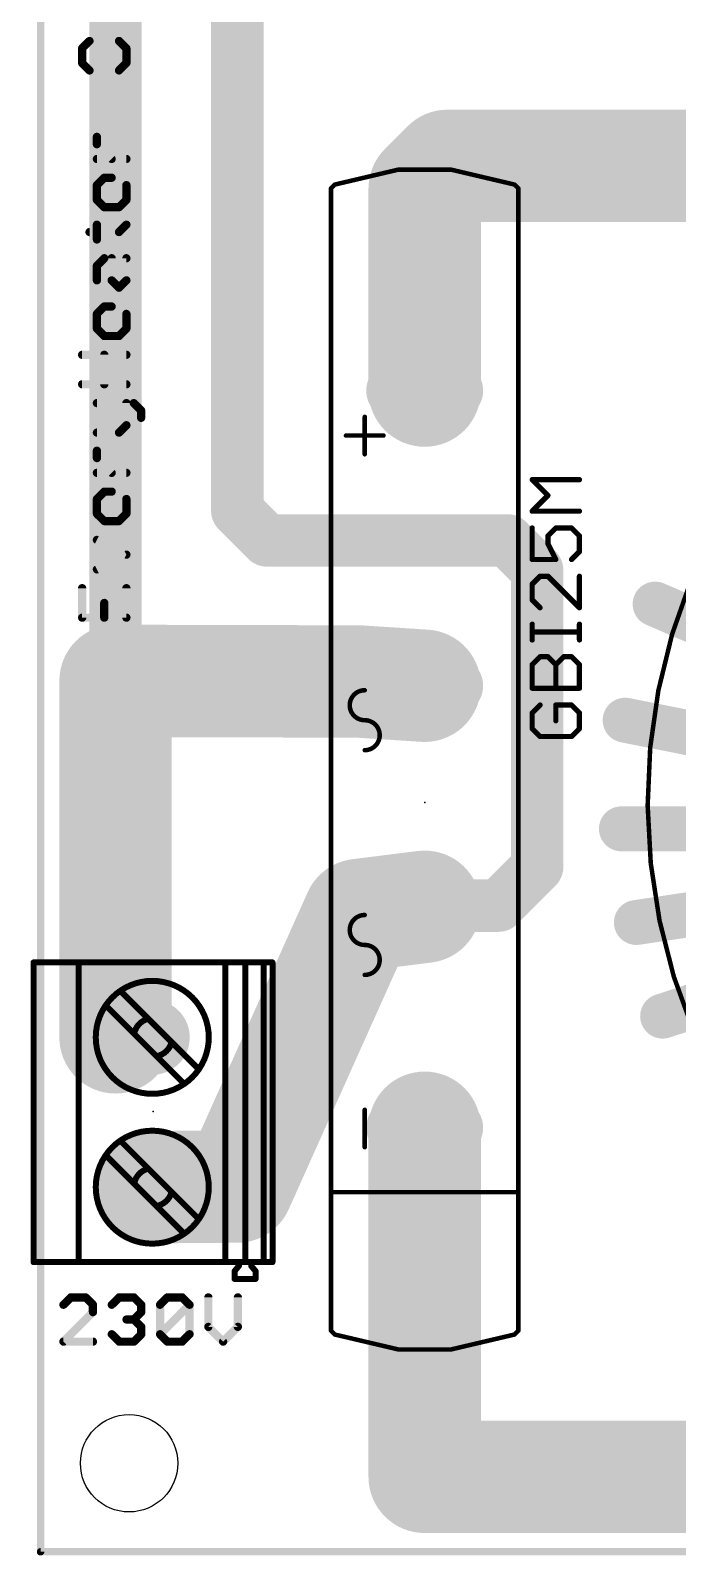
# Model space of a CAD drawing. Extents: x 0 to 165, y -10 to 137.
# Drawn here: x -0.3 to 21.6, y -0.1 to 51.6 of the extents above; entities that cross this region are included whole.
import ezdxf

# ---------------------------------------------------------------- set-up
doc = ezdxf.new("R2010")
doc.units = 0
for name, color, linetype in [('1', 14, 'CONTINUOUS'), ('16', 174, 'CONTINUOUS'), ('17', 94, 'CONTINUOUS'), ('20', 178, 'CONTINUOUS'), ('21', 251, 'CONTINUOUS'), ('23', 178, 'CONTINUOUS'), ('27', 251, 'CONTINUOUS'), ('51', 251, 'CONTINUOUS')]:
    doc.layers.add(name, color=color, linetype=linetype)

# ---------------------------------------------------------------- blocks, each defined once
blk = doc.blocks.new('LONGP100')
at = {"const_width": 1}
blk.add_lwpolyline([(-0.5, 0), (0.5, 0)], dxfattribs=at)
at = {"const_width": 0.5}
for points in [[(-0.5, 0.25, 1), (-0.5, -0.25)], [(0.5, -0.25, 1), (0.5, 0.25)]]:
    blk.add_lwpolyline(points, format="xyb", dxfattribs=at)
blk = doc.blocks.new('ROUNDP')
at = {"const_width": 0.5}
blk.add_lwpolyline([(0, -0.25, 1), (0, 0.25, 1), (0, -0.25)], format="xyb", dxfattribs=at)

msp = doc.modelspace()

# ---------------------------------------------------------------- linework, layer by layer
at = {"layer": '1'}
for points, const_width in [([(1.6584, 51.2248), (1.4084, 50.9748)], 0.2794), ([(2.9083, 50.9748), (2.6583, 51.2248)], 0.2794), ([(1.4084, 50.9748), (1.4084, 50.4749)], 0.2794), ([(2.9083, 50.4749), (2.9083, 50.9748)], 0.2794), ([(1.4084, 50.4749), (1.6584, 50.2249)], 0.2794), ([(1.6584, 50.2249), (2.6583, 50.2249)], 0.2794), ([(2.6583, 50.2249), (2.9083, 50.4749)], 0.2794), ([(1.9084, 47.7234), (1.9084, 47.9734)], 0.2794), ([(2.4083, 47.2234), (1.9084, 47.7234)], 0.2794), ([(2.9083, 47.2234), (1.9084, 47.2234)], 0.2794), ([(1.9084, 46.3362), (2.1584, 46.5862)], 0.2794), ([(2.1584, 46.5862), (2.4083, 46.5862)], 0.2794), ([(2.4083, 46.5862), (2.4083, 45.5863)], 0.2794), ([(1.9084, 45.8363), (1.9084, 46.3362)], 0.2794), ([(2.9083, 46.3362), (2.9083, 45.8363)], 0.2794), ([(2.1584, 45.5863), (1.9084, 45.8363)], 0.2794), ([(2.6583, 45.5863), (2.1584, 45.5863)], 0.2794), ([(2.9083, 45.8363), (2.6583, 45.5863)], 0.2794), ([(1.9084, 44.4948), (1.9084, 44.9948)], 0.2794), ([(2.6583, 44.7448), (2.9083, 44.9948)], 0.2794), ([(1.6584, 44.7448), (2.6583, 44.7448)], 0.2794), ([(1.9084, 43.6076), (2.1584, 43.8576)], 0.2794), ([(2.1584, 43.8576), (2.9083, 43.8576)], 0.2794), ([(2.4083, 43.1077), (2.4083, 43.8576)], 0.2794), ([(2.9083, 43.8576), (2.9083, 43.1077)], 0.2794), ([(1.9084, 43.1077), (1.9084, 43.6076)], 0.2794), ([(2.6583, 42.8577), (2.4083, 43.1077)], 0.2794), ([(2.9083, 43.1077), (2.6583, 42.8577)], 0.2794), ([(1.9084, 41.9705), (2.1584, 42.2205)], 0.2794), ([(1.9084, 41.4705), (1.9084, 41.9705)], 0.2794), ([(2.1584, 42.2205), (2.4083, 42.2205)], 0.2794), ([(2.4083, 42.2205), (2.4083, 41.2205)], 0.2794), ([(2.9083, 41.9705), (2.9083, 41.4705)], 0.2794), ([(2.1584, 41.2205), (1.9084, 41.4705)], 0.2794), ([(2.9083, 41.4705), (2.6583, 41.2205)], 0.2794), ([(2.6583, 41.2205), (2.1584, 41.2205)], 0.2794), ([(1.4084, 40.5833), (2.9083, 40.5833)], 0.2794), ([(2.1584, 39.5834), (2.1584, 40.5833)], 0.2794), ([(2.9083, 39.5834), (1.4084, 39.5834)], 0.2794), ([(1.9084, 38.9461), (3.1583, 38.9461)], 0.2794), ([(2.9083, 38.1962), (2.9083, 38.9461)], 0.2794), ([(3.1583, 38.9461), (3.4083, 38.6962)], 0.2794), ([(3.4083, 38.6962), (3.4083, 38.4462)], 0.2794), ([(2.6583, 37.9462), (2.9083, 38.1962)], 0.2794), ([(1.9084, 37.9462), (2.6583, 37.9462)], 0.2794), ([(1.9084, 37.0819), (1.9084, 37.3319)], 0.2794), ([(2.4083, 36.5819), (1.9084, 37.0819)], 0.2794), ([(2.9083, 36.5819), (1.9084, 36.5819)], 0.2794), ([(1.9084, 35.6947), (2.1584, 35.9447)], 0.2794), ([(1.9084, 35.1947), (1.9084, 35.6947)], 0.2794), ([(2.1584, 35.9447), (2.4083, 35.9447)], 0.2794), ([(2.4083, 35.9447), (2.4083, 34.9448)], 0.2794), ([(2.9083, 35.6947), (2.9083, 35.1947)], 0.2794), ([(2.1584, 34.9448), (1.9084, 35.1947)], 0.2794), ([(2.9083, 35.1947), (2.6583, 34.9448)], 0.2794), ([(2.6583, 34.9448), (2.1584, 34.9448)], 0.2794), ([(2.9083, 33.8076), (1.9084, 34.3075)], 0.2794), ([(1.9084, 33.3076), (2.9083, 33.8076)], 0.2794), ([(1.4084, 32.6704), (1.4084, 31.6705)], 0.2794), ([(2.9083, 31.6705), (2.9083, 32.6704)], 0.2794), ([(2.1584, 31.6705), (2.1584, 32.1704)], 0.2794), ([(1.4084, 31.6705), (2.9083, 31.6705)], 0.2794), ([(13.0175, 2.54), (13.0175, 14.3764)], 1.27), ([(1.0247, 8.6246), (0.7747, 8.3746)], 0.2794), ([(1.5246, 8.6246), (1.0247, 8.6246)], 0.2794), ([(1.7746, 8.3746), (1.5246, 8.6246)], 0.2794), ([(1.7746, 8.1246), (1.7746, 8.3746)], 0.2794), ([(2.4119, 8.3746), (2.6618, 8.6246)], 0.2794), ([(2.6618, 8.6246), (3.1618, 8.6246)], 0.2794), ([(3.1618, 8.6246), (3.4118, 8.3746)], 0.2794), ([(3.4118, 8.3746), (3.4118, 8.1246)], 0.2794), ([(4.049, 8.3746), (4.299, 8.6246)], 0.2794), ([(4.049, 7.3747), (4.049, 8.3746)], 0.2794), ([(4.049, 7.3747), (5.0489, 8.3746)], 0.2794), ([(4.299, 8.6246), (4.799, 8.6246)], 0.2794), ([(4.799, 8.6246), (5.0489, 8.3746)], 0.2794), ([(5.0489, 8.3746), (5.0489, 7.3747)], 0.2794), ([(5.6862, 8.6246), (5.6862, 7.6247)], 0.2794), ([(6.6861, 7.6247), (6.6861, 8.6246)], 0.2794), ([(0.7747, 7.1247), (1.7746, 8.1246)], 0.2794), ([(3.1618, 7.8746), (2.9118, 7.8746)], 0.2794), ([(3.4118, 8.1246), (3.1618, 7.8746)], 0.2794), ([(3.1618, 7.8746), (3.4118, 7.6247)], 0.2794), ([(3.4118, 7.6247), (3.4118, 7.3747)], 0.2794), ([(5.6862, 7.6247), (6.1861, 7.1247)], 0.2794), ([(6.1861, 7.1247), (6.6861, 7.6247)], 0.2794), ([(1.7746, 7.1247), (0.7747, 7.1247)], 0.2794), ([(2.6618, 7.1247), (2.4119, 7.3747)], 0.2794), ([(3.1618, 7.1247), (2.6618, 7.1247)], 0.2794), ([(3.4118, 7.3747), (3.1618, 7.1247)], 0.2794), ([(4.299, 7.1247), (4.049, 7.3747)], 0.2794), ([(4.799, 7.1247), (4.299, 7.1247)], 0.2794), ([(5.0489, 7.3747), (4.799, 7.1247)], 0.2794), ([(13.0175, 2.54), (29.845, 2.54)], 1.27)]:
    msp.add_lwpolyline(points, dxfattribs=dict(at, const_width=const_width))
for points, const_width in [([(1.7078, 51.1754, 1), (1.609, 51.2742)], 0.1397), ([(2.7077, 51.2742, 1), (2.6089, 51.1754)], 0.1397), ([(1.359, 51.0242, 1), (1.4578, 50.9254)], 0.1397), ([(1.4783, 50.9748, 1), (1.3386, 50.9748)], 0.1397), ([(2.9782, 50.9748, 1), (2.8384, 50.9748)], 0.1397), ([(2.8589, 50.9254, 1), (2.9577, 51.0242)], 0.1397), ([(1.4578, 50.5243, 1), (1.359, 50.4255)], 0.1397), ([(1.3386, 50.4749, 1), (1.4783, 50.4749)], 0.1397), ([(1.6584, 50.2947, 1), (1.6584, 50.155)], 0.1397), ([(1.609, 50.1755, 1), (1.7078, 50.2743)], 0.1397), ([(2.6089, 50.2743, 1), (2.7077, 50.1755)], 0.1397), ([(2.6583, 50.155, 1), (2.6583, 50.2947)], 0.1397), ([(2.8384, 50.4749, 1), (2.9782, 50.4749)], 0.1397), ([(2.9577, 50.4255, 1), (2.8589, 50.5243)], 0.1397), ([(1.9782, 47.9734, 1), (1.8385, 47.9734)], 0.1397), ([(1.9578, 47.7728, 1), (1.859, 47.674)], 0.1397), ([(1.8385, 47.7234, 1), (1.9782, 47.7234)], 0.1397), ([(1.9084, 47.2933, 1), (1.9084, 47.1536)], 0.1397), ([(2.3589, 47.174, 1), (2.4577, 47.2728)], 0.1397), ([(2.9083, 47.1536, 1), (2.9083, 47.2933)], 0.1397), ([(2.1584, 46.6561, 1), (2.1584, 46.5164)], 0.1397), ([(2.2078, 46.5368, 1), (2.109, 46.6356)], 0.1397), ([(2.4782, 46.5862, 1), (2.3385, 46.5862)], 0.1397), ([(2.4083, 46.5164, 1), (2.4083, 46.6561)], 0.1397), ([(1.9782, 46.3362, 1), (1.8385, 46.3362)], 0.1397), ([(1.859, 46.3856, 1), (1.9578, 46.2868)], 0.1397), ([(2.9782, 46.3362, 1), (2.8384, 46.3362)], 0.1397), ([(1.9578, 45.8857, 1), (1.859, 45.7869)], 0.1397), ([(1.8385, 45.8363, 1), (1.9782, 45.8363)], 0.1397), ([(2.1584, 45.6561, 1), (2.1584, 45.5164)], 0.1397), ([(2.109, 45.5369, 1), (2.2078, 45.6357)], 0.1397), ([(2.3385, 45.5863, 1), (2.4782, 45.5863)], 0.1397), ([(2.6089, 45.6357, 1), (2.7077, 45.5369)], 0.1397), ([(2.6583, 45.5164, 1), (2.6583, 45.6561)], 0.1397), ([(2.8384, 45.8363, 1), (2.9782, 45.8363)], 0.1397), ([(2.9577, 45.7869, 1), (2.8589, 45.8857)], 0.1397), ([(1.9782, 44.9948, 1), (1.8385, 44.9948)], 0.1397), ([(2.9577, 44.9454, 1), (2.8589, 45.0442)], 0.1397), ([(1.6584, 44.8147, 1), (1.6584, 44.675)], 0.1397), ([(1.8385, 44.4948, 1), (1.9782, 44.4948)], 0.1397), ([(2.6089, 44.7942, 1), (2.7077, 44.6954)], 0.1397), ([(2.6583, 44.675, 1), (2.6583, 44.8147)], 0.1397), ([(2.1584, 43.9275, 1), (2.1584, 43.7878)], 0.1397), ([(2.2078, 43.8082, 1), (2.109, 43.907)], 0.1397), ([(2.4782, 43.8576, 1), (2.3385, 43.8576)], 0.1397), ([(2.9782, 43.8576, 1), (2.8384, 43.8576)], 0.1397), ([(2.9083, 43.7878, 1), (2.9083, 43.9275)], 0.1397), ([(1.9782, 43.6076, 1), (1.8385, 43.6076)], 0.1397), ([(1.859, 43.657, 1), (1.9578, 43.5582)], 0.1397), ([(1.8385, 43.1077, 1), (1.9782, 43.1077)], 0.1397), ([(2.4577, 43.1571, 1), (2.3589, 43.0583)], 0.1397), ([(2.3385, 43.1077, 1), (2.4782, 43.1077)], 0.1397), ([(2.6089, 42.9071, 1), (2.7077, 42.8083)], 0.1397), ([(2.6089, 42.8083, 1), (2.7077, 42.9071)], 0.1397), ([(2.8384, 43.1077, 1), (2.9782, 43.1077)], 0.1397), ([(2.9577, 43.0583, 1), (2.8589, 43.1571)], 0.1397), ([(1.9782, 41.9705, 1), (1.8385, 41.9705)], 0.1397), ([(1.859, 42.0199, 1), (1.9578, 41.9211)], 0.1397), ([(2.1584, 42.2903, 1), (2.1584, 42.1506)], 0.1397), ([(2.2078, 42.1711, 1), (2.109, 42.2698)], 0.1397), ([(2.4782, 42.2205, 1), (2.3385, 42.2205)], 0.1397), ([(2.4083, 42.1506, 1), (2.4083, 42.2903)], 0.1397), ([(2.9782, 41.9705, 1), (2.8384, 41.9705)], 0.1397), ([(1.9578, 41.5199, 1), (1.859, 41.4211)], 0.1397), ([(1.8385, 41.4705, 1), (1.9782, 41.4705)], 0.1397), ([(2.8384, 41.4705, 1), (2.9782, 41.4705)], 0.1397), ([(2.9577, 41.4211, 1), (2.8589, 41.5199)], 0.1397), ([(2.1584, 41.2904, 1), (2.1584, 41.1507)], 0.1397), ([(2.109, 41.1711, 1), (2.2078, 41.2699)], 0.1397), ([(2.3385, 41.2205, 1), (2.4782, 41.2205)], 0.1397), ([(2.6089, 41.2699, 1), (2.7077, 41.1711)], 0.1397), ([(2.6583, 41.1507, 1), (2.6583, 41.2904)], 0.1397), ([(1.4084, 40.6531, 1), (1.4084, 40.5134)], 0.1397), ([(2.2282, 40.5833, 1), (2.0885, 40.5833)], 0.1397), ([(2.9083, 40.5134, 1), (2.9083, 40.6531)], 0.1397), ([(1.4084, 39.6532, 1), (1.4084, 39.5135)], 0.1397), ([(2.0885, 39.5834, 1), (2.2282, 39.5834)], 0.1397), ([(2.9083, 39.5135, 1), (2.9083, 39.6532)], 0.1397), ([(1.9084, 39.016, 1), (1.9084, 38.8763)], 0.1397), ([(2.9782, 38.9461, 1), (2.8384, 38.9461)], 0.1397), ([(3.2077, 38.9955, 1), (3.1089, 38.8967)], 0.1397), ([(3.1583, 38.8763, 1), (3.1583, 39.016)], 0.1397), ([(3.4781, 38.6962, 1), (3.3384, 38.6962)], 0.1397), ([(3.3589, 38.6468, 1), (3.4577, 38.7456)], 0.1397), ([(2.8384, 38.1962, 1), (2.9782, 38.1962)], 0.1397), ([(2.9577, 38.1468, 1), (2.8589, 38.2456)], 0.1397), ([(3.3384, 38.4462, 1), (3.4781, 38.4462)], 0.1397), ([(1.9084, 38.0161, 1), (1.9084, 37.8764)], 0.1397), ([(2.6089, 37.9956, 1), (2.7077, 37.8968)], 0.1397), ([(2.6583, 37.8764, 1), (2.6583, 38.0161)], 0.1397), ([(1.9782, 37.3319, 1), (1.8385, 37.3319)], 0.1397), ([(1.9578, 37.1313, 1), (1.859, 37.0325)], 0.1397), ([(1.8385, 37.0819, 1), (1.9782, 37.0819)], 0.1397), ([(1.9084, 36.6518, 1), (1.9084, 36.5121)], 0.1397), ([(2.9083, 36.5121, 1), (2.9083, 36.6518)], 0.1397), ([(2.3589, 36.5325, 1), (2.4577, 36.6313)], 0.1397), ([(1.9782, 35.6947, 1), (1.8385, 35.6947)], 0.1397), ([(1.859, 35.7441, 1), (1.9578, 35.6453)], 0.1397), ([(2.1584, 36.0145, 1), (2.1584, 35.8748)], 0.1397), ([(2.2078, 35.8953, 1), (2.109, 35.9941)], 0.1397), ([(2.4782, 35.9447, 1), (2.3385, 35.9447)], 0.1397), ([(2.4083, 35.8748, 1), (2.4083, 36.0145)], 0.1397), ([(2.9782, 35.6947, 1), (2.8384, 35.6947)], 0.1397), ([(1.9578, 35.2441, 1), (1.859, 35.1454)], 0.1397), ([(1.8385, 35.1947, 1), (1.9782, 35.1947)], 0.1397), ([(2.8384, 35.1947, 1), (2.9782, 35.1947)], 0.1397), ([(2.9577, 35.1454, 1), (2.8589, 35.2441)], 0.1397), ([(2.1584, 35.0146, 1), (2.1584, 34.8749)], 0.1397), ([(2.109, 34.8954, 1), (2.2078, 34.9942)], 0.1397), ([(2.3385, 34.9448, 1), (2.4782, 34.9448)], 0.1397), ([(2.6089, 34.9942, 1), (2.7077, 34.8954)], 0.1397), ([(2.6583, 34.8749, 1), (2.6583, 35.0146)], 0.1397), ([(1.9396, 34.37, 1), (1.8771, 34.2451)], 0.1397), ([(2.9395, 33.7451, 1), (2.8771, 33.87)], 0.1397), ([(2.8771, 33.7451, 1), (2.9395, 33.87)], 0.1397), ([(1.8771, 33.3701, 1), (1.9396, 33.2451)], 0.1397), ([(1.4783, 32.6704, 1), (1.3386, 32.6704)], 0.1397), ([(2.9782, 32.6704, 1), (2.8384, 32.6704)], 0.1397), ([(2.2282, 32.1704, 1), (2.0885, 32.1704)], 0.1397), ([(1.4084, 31.7403, 1), (1.4084, 31.6006)], 0.1397), ([(1.3386, 31.6705, 1), (1.4783, 31.6705)], 0.1397), ([(2.0885, 31.6705, 1), (2.2282, 31.6705)], 0.1397), ([(2.8384, 31.6705, 1), (2.9782, 31.6705)], 0.1397), ([(2.9083, 31.6006, 1), (2.9083, 31.7403)], 0.1397), ([(13.335, 14.3764, 1), (12.7, 14.3764)], 0.635), ([(0.7253, 8.424, 1), (0.8241, 8.3252)], 0.1397), ([(1.0247, 8.6944, 1), (1.0247, 8.5547)], 0.1397), ([(1.0741, 8.5752, 1), (0.9753, 8.674)], 0.1397), ([(1.574, 8.674, 1), (1.4752, 8.5752)], 0.1397), ([(1.5246, 8.5547, 1), (1.5246, 8.6944)], 0.1397), ([(1.8445, 8.3746, 1), (1.7048, 8.3746)], 0.1397), ([(1.7252, 8.3252, 1), (1.824, 8.424)], 0.1397), ([(2.3625, 8.424, 1), (2.4612, 8.3252)], 0.1397), ([(2.6618, 8.6944, 1), (2.6618, 8.5547)], 0.1397), ([(2.7112, 8.5752, 1), (2.6124, 8.674)], 0.1397), ([(3.2112, 8.674, 1), (3.1124, 8.5752)], 0.1397), ([(3.1618, 8.5547, 1), (3.1618, 8.6944)], 0.1397), ([(3.4816, 8.3746, 1), (3.3419, 8.3746)], 0.1397), ([(3.3624, 8.3252, 1), (3.4612, 8.424)], 0.1397), ([(3.9996, 8.424, 1), (4.0984, 8.3252)], 0.1397), ([(4.1189, 8.3746, 1), (3.9792, 8.3746)], 0.1397), ([(4.299, 8.6944, 1), (4.299, 8.5547)], 0.1397), ([(4.3484, 8.5752, 1), (4.2496, 8.674)], 0.1397), ([(4.8483, 8.674, 1), (4.7496, 8.5752)], 0.1397), ([(4.799, 8.5547, 1), (4.799, 8.6944)], 0.1397), ([(5.1188, 8.3746, 1), (4.9791, 8.3746)], 0.1397), ([(5.0983, 8.3252, 1), (4.9995, 8.424)], 0.1397), ([(4.9995, 8.3252, 1), (5.0983, 8.424)], 0.1397), ([(5.756, 8.6246, 1), (5.6163, 8.6246)], 0.1397), ([(6.7559, 8.6246, 1), (6.6162, 8.6246)], 0.1397), ([(1.7048, 8.1246, 1), (1.8445, 8.1246)], 0.1397), ([(1.824, 8.0752, 1), (1.7252, 8.174)], 0.1397), ([(2.9118, 7.9445, 1), (2.9118, 7.8048)], 0.1397), ([(3.2112, 7.924, 1), (3.1124, 7.8252)], 0.1397), ([(3.1124, 7.924, 1), (3.2112, 7.8252)], 0.1397), ([(3.1618, 7.8048, 1), (3.1618, 7.9445)], 0.1397), ([(3.3419, 8.1246, 1), (3.4816, 8.1246)], 0.1397), ([(3.4816, 7.6247, 1), (3.3419, 7.6247)], 0.1397), ([(3.4612, 8.0752, 1), (3.3624, 8.174)], 0.1397), ([(5.7356, 7.6741, 1), (5.6368, 7.5753)], 0.1397), ([(6.7355, 7.5753, 1), (6.6367, 7.6741)], 0.1397), ([(0.7747, 7.1946, 1), (0.7747, 7.0549)], 0.1397), ([(0.7253, 7.1741, 1), (0.8241, 7.0753)], 0.1397), ([(1.7746, 7.0549, 1), (1.7746, 7.1946)], 0.1397), ([(2.4612, 7.4241, 1), (2.3625, 7.3253)], 0.1397), ([(2.6618, 7.1946, 1), (2.6618, 7.0549)], 0.1397), ([(2.6124, 7.0753, 1), (2.7112, 7.1741)], 0.1397), ([(3.1124, 7.1741, 1), (3.2112, 7.0753)], 0.1397), ([(3.1618, 7.0549, 1), (3.1618, 7.1946)], 0.1397), ([(3.3419, 7.3747, 1), (3.4816, 7.3747)], 0.1397), ([(3.3624, 7.5753, 1), (3.4612, 7.6741)], 0.1397), ([(3.4612, 7.3253, 1), (3.3624, 7.4241)], 0.1397), ([(4.0984, 7.4241, 1), (3.9996, 7.3253)], 0.1397), ([(3.9996, 7.4241, 1), (4.0984, 7.3253)], 0.1397), ([(3.9792, 7.3747, 1), (4.1189, 7.3747)], 0.1397), ([(4.299, 7.1946, 1), (4.299, 7.0549)], 0.1397), ([(4.2496, 7.0753, 1), (4.3484, 7.1741)], 0.1397), ([(4.7496, 7.1741, 1), (4.8483, 7.0753)], 0.1397), ([(4.799, 7.0549, 1), (4.799, 7.1946)], 0.1397), ([(4.9791, 7.3747, 1), (5.1188, 7.3747)], 0.1397), ([(5.0983, 7.3253, 1), (4.9995, 7.4241)], 0.1397), ([(5.6163, 7.6247, 1), (5.756, 7.6247)], 0.1397), ([(6.1367, 7.1741, 1), (6.2355, 7.0753)], 0.1397), ([(6.1367, 7.0753, 1), (6.2355, 7.1741)], 0.1397), ([(6.6162, 7.6247, 1), (6.7559, 7.6247)], 0.1397), ([(13.0175, 2.8575, 1), (13.0175, 2.2225)], 0.635), ([(12.7, 2.54, 1), (13.335, 2.54)], 0.635)]:
    msp.add_lwpolyline(points, format="xyb", dxfattribs=dict(at, const_width=const_width))
at = {"layer": '16'}
for points, const_width in [([(2.54, 29.5275), (2.54, 81.1122)], 1.778), ([(6.6675, 35.294), (6.6675, 61.5334)], 1.778), ([(13.0175, 46.2173), (13.7902, 46.99)], 3.81), ([(13.7902, 46.99), (40.64, 46.99)], 3.81), ([(13.0175, 39.37), (13.0175, 46.2173)], 3.81), ([(7.6715, 34.29), (6.6675, 35.294)], 1.778), ([(15.8235, 34.29), (7.6715, 34.29)], 1.778), ([(16.8275, 33.286), (15.8235, 34.29)], 1.778), ([(16.8275, 23.2165), (16.8275, 33.286)], 1.778), ([(2.54, 17.4414), (2.54, 29.5275)], 3.81), ([(2.54, 29.5275), (10.795, 29.5064)], 3.81), ([(10.795, 29.5064), (13.0175, 29.3624)], 3.81), ([(15.5185, 21.9075), (16.8275, 23.2165)], 1.778), ([(6.6675, 12.3825), (10.795, 21.59)], 3.81), ([(10.795, 21.59), (13.0175, 21.8694)], 3.81), ([(15.5185, 21.9075), (13.0175, 21.9075)], 1.778), ([(3.785, 17.4414), (2.54, 17.4414)], 2.54), ([(13.0175, 14.3764), (13.0175, 2.54)], 3.81), ([(3.785, 12.3614), (6.6675, 12.3825)], 3.81), ([(29.845, 2.54), (13.0175, 2.54)], 3.81)]:
    msp.add_lwpolyline(points, dxfattribs=dict(at, const_width=const_width))
for points, const_width in [([(13.7902, 47.9425, 1), (13.7902, 46.0375)], 1.905), ([(14.4637, 46.3165, 1), (13.1167, 47.6635)], 1.905), ([(13.97, 46.2173, 1), (12.065, 46.2173)], 1.905), ([(12.344, 46.8908, 1), (13.691, 45.5438)], 1.905), ([(12.065, 39.37, 1), (13.97, 39.37)], 1.905), ([(6.9818, 35.6083, 1), (6.3532, 34.9797)], 0.889), ([(6.223, 35.294, 1), (7.112, 35.294)], 0.889), ([(7.6715, 34.7345, 1), (7.6715, 33.8455)], 0.889), ([(16.1378, 34.6043, 1), (15.5092, 33.9757)], 0.889), ([(15.8235, 33.8455, 1), (15.8235, 34.7345)], 0.889), ([(7.3572, 33.9757, 1), (7.9858, 34.6043)], 0.889), ([(17.272, 33.286, 1), (16.383, 33.286)], 0.889), ([(16.5132, 32.9717, 1), (17.1418, 33.6003)], 0.889), ([(3.4925, 29.5275, 1), (1.5875, 29.5275)], 1.905), ([(2.5424, 30.48, 1), (2.5376, 28.575)], 1.905), ([(10.8566, 30.4569, 1), (10.7334, 28.5559)], 1.905), ([(10.7926, 28.5539, 1), (10.7974, 30.4589)], 1.905), ([(12.9559, 28.4119, 1), (13.0791, 30.3129)], 1.905), ([(2.0955, 29.5275, 1), (2.9845, 29.5275)], 0.889), ([(17.1418, 22.9022, 1), (16.5132, 23.5308)], 0.889), ([(10.6762, 22.5351, 1), (10.9138, 20.6449)], 1.905), ([(11.6642, 21.2004, 1), (9.9258, 21.9796)], 1.905), ([(13.1363, 20.9243, 1), (12.8987, 22.8145)], 1.905), ([(16.383, 23.2165, 1), (17.272, 23.2165)], 0.889), ([(13.0175, 22.352, 1), (13.0175, 21.463)], 0.889), ([(15.5185, 21.463, 1), (15.5185, 22.352)], 0.889), ([(15.2042, 22.2218, 1), (15.8328, 21.5932)], 0.889), ([(2.54, 18.0764, 1), (2.54, 16.8064)], 1.27), ([(3.785, 16.8064, 1), (3.785, 18.0764)], 1.27), ([(1.5875, 17.4414, 1), (3.4925, 17.4414)], 1.905), ([(13.97, 14.3764, 1), (12.065, 14.3764)], 1.905), ([(3.778, 13.3139, 1), (3.792, 11.4089)], 1.905), ([(6.6745, 11.43, 1), (6.6605, 13.335)], 1.905), ([(5.7983, 12.7721, 1), (7.5367, 11.9929)], 1.905), ([(13.0175, 3.4925, 1), (13.0175, 1.5875)], 1.905), ([(12.065, 2.54, 1), (13.97, 2.54)], 1.905)]:
    msp.add_lwpolyline(points, format="xyb", dxfattribs=dict(at, const_width=const_width))
at = {"layer": '20', "const_width": 0.254}
for points in [[(0, 136.5125), (0, 0)], [(0, 0), (149.205, 0)]]:
    msp.add_lwpolyline(points, dxfattribs=at)
at = {"layer": '20', "const_width": 0.127}
for points in [[(0, 0.0635, 1), (0, -0.0635)], [(-0.0635, 0, 1), (0.0635, 0)]]:
    msp.add_lwpolyline(points, format="xyb", dxfattribs=at)
at = {"layer": '20'}
msp.add_circle((3, 3), 1.65, dxfattribs=at)
at = {"layer": '21'}
for points, const_width in [([(9.9695, 46.355), (12.1285, 46.863)], 0.1524), ([(13.9065, 46.863), (12.1285, 46.863)], 0.1524), ([(16.0655, 46.355), (13.9065, 46.863)], 0.1524), ([(9.8425, 46.228), (9.9695, 46.355)], 0.1524), ([(9.8425, 12.192), (9.8425, 46.228)], 0.1524), ([(16.1925, 46.228), (16.0655, 46.355)], 0.1524), ([(16.1925, 12.192), (16.1925, 46.228)], 0.1524), ([(10.9855, 38.481), (10.9855, 37.211)], 0.1524), ([(10.3505, 37.846), (11.6205, 37.846)], 0.1524), ([(31.115, 27.686), (20.828, 32.131)], 1.524), ([(30.734, 26.035), (19.812, 28.194)], 1.524), ([(30.861, 24.511), (19.685, 24.511)], 1.524), ([(31.242, 22.987), (20.193, 21.336)], 1.524), ([(31.623, 21.59), (21.082, 18.161)], 1.524), ([(1.2857, 19.9814), (-0.24, 19.9814)], 0.2032), ([(-0.24, 9.8214), (-0.24, 19.9814)], 0.2032), ([(1.2857, 9.8214), (1.2857, 19.9814)], 0.2032), ([(1.2857, 19.9814), (1.7687, 19.9814)], 0.2032), ([(5.7655, 19.9814), (1.7687, 19.9814)], 0.2032), ([(5.7655, 19.9814), (6.2579, 19.9814)], 0.2032), ([(6.2579, 19.9814), (6.2579, 9.8214)], 0.2032), ([(6.9379, 19.9814), (6.2579, 19.9814)], 0.2032), ([(6.9379, 9.8214), (6.9379, 19.9814)], 0.2032), ([(7.56, 19.9814), (6.9379, 19.9814)], 0.2032), ([(7.56, 19.9814), (7.56, 9.8214)], 0.2032), ([(7.56, 19.9814), (7.86, 19.9814)], 0.2032), ([(7.86, 9.8214), (7.86, 19.9814)], 0.2032), ([(10.9855, 14.986), (10.9855, 13.716)], 0.1524), ([(9.8425, 12.192), (16.1925, 12.192)], 0.1524), ([(9.8425, 12.192), (9.8425, 7.493)], 0.1524), ([(16.1925, 12.192), (16.1925, 7.493)], 0.1524), ([(1.2857, 9.8214), (-0.24, 9.8214)], 0.2032), ([(1.2857, 9.8214), (1.7687, 9.8214)], 0.2032), ([(5.7655, 9.8214), (1.7687, 9.8214)], 0.2032), ([(5.7655, 9.8214), (6.2579, 9.8214)], 0.2032), ([(6.723, 9.8214), (6.2579, 9.8214)], 0.2032), ([(6.723, 9.6927), (6.723, 9.8214)], 0.2032), ([(6.9379, 9.8214), (6.723, 9.8214)], 0.2032), ([(7.137, 9.8214), (6.9379, 9.8214)], 0.2032), ([(7.137, 9.8214), (7.137, 9.6927)], 0.2032), ([(7.56, 9.8214), (7.137, 9.8214)], 0.2032), ([(7.56, 9.8214), (7.86, 9.8214)], 0.2032), ([(6.573, 9.5144), (6.723, 9.6927)], 0.2032), ([(6.573, 9.2514), (6.573, 9.5144)], 0.2032), ([(6.573, 9.2514), (7.287, 9.2514)], 0.2032), ([(7.137, 9.6927), (7.287, 9.5144)], 0.2032), ([(7.287, 9.2514), (7.287, 9.5144)], 0.2032), ([(9.8425, 7.493), (9.9695, 7.366)], 0.1524), ([(9.9695, 7.366), (12.1285, 6.858)], 0.1524), ([(16.0655, 7.366), (13.9065, 6.858)], 0.1524), ([(16.1925, 7.493), (16.0655, 7.366)], 0.1524), ([(12.1285, 6.858), (13.9065, 6.858)], 0.1524)]:
    msp.add_lwpolyline(points, dxfattribs=dict(at, const_width=const_width))
for points, const_width in [([(12.1285, 46.9011, 1), (12.1285, 46.8249)], 0.0762), ([(12.1372, 46.8259, 1), (12.1198, 46.9001)], 0.0762), ([(13.9152, 46.9001, 1), (13.8978, 46.8259)], 0.0762), ([(13.9065, 46.8249, 1), (13.9065, 46.9011)], 0.0762), ([(9.8806, 46.228, 1), (9.8044, 46.228)], 0.0762), ([(9.8156, 46.2549, 1), (9.8694, 46.2011)], 0.0762), ([(9.9608, 46.3921, 1), (9.9782, 46.3179)], 0.0762), ([(9.9964, 46.3281, 1), (9.9426, 46.3819)], 0.0762), ([(16.0924, 46.3819, 1), (16.0386, 46.3281)], 0.0762), ([(16.0568, 46.3179, 1), (16.0742, 46.3921)], 0.0762), ([(16.2306, 46.228, 1), (16.1544, 46.228)], 0.0762), ([(16.1656, 46.2011, 1), (16.2194, 46.2549)], 0.0762), ([(38.4841, 45.3499, 18.5611), (42.7959, 45.3499)], 0.1524), ([(11.0236, 38.481, 1), (10.9474, 38.481)], 0.0762), ([(10.3505, 37.8841, 1), (10.3505, 37.8079)], 0.0762), ([(11.6205, 37.8079, 1), (11.6205, 37.8841)], 0.0762), ([(10.9474, 37.211, 1), (11.0236, 37.211)], 0.0762), ([(20.9791, 32.4807, 1), (20.6769, 31.7813)], 0.762), ([(10.9855, 29.21, 1), (10.9855, 28.194)], 0.1524), ([(10.9855, 29.1719, 1), (10.9855, 29.2481)], 0.0762), ([(19.8859, 28.5678, 1), (19.7381, 27.8202)], 0.762), ([(10.9855, 27.178, 1), (10.9855, 28.194)], 0.1524), ([(10.9855, 28.2321, 1), (10.9855, 28.1559)], 0.0762), ([(10.9855, 28.1559, 1), (10.9855, 28.2321)], 0.0762), ([(10.9855, 27.2161, 1), (10.9855, 27.1399)], 0.0762), ([(19.685, 24.892, 1), (19.685, 24.13)], 0.762), ([(20.1367, 21.7128, 1), (20.2493, 20.9592)], 0.762), ([(10.9855, 21.59, 1), (10.9855, 20.574)], 0.1524), ([(10.9855, 21.5519, 1), (10.9855, 21.6281)], 0.0762), ([(10.9855, 19.558, 1), (10.9855, 20.574)], 0.1524), ([(10.9855, 20.6121, 1), (10.9855, 20.5359)], 0.0762), ([(10.9855, 20.5359, 1), (10.9855, 20.6121)], 0.0762), ([(-0.24, 20.0322, 1), (-0.24, 19.9306)], 0.1016), ([(-0.1892, 19.9814, 1), (-0.2908, 19.9814)], 0.1016), ([(1.3365, 19.9814, 1), (1.2349, 19.9814)], 0.1016), ([(1.2857, 20.0322, 1), (1.2857, 19.9306)], 0.1016), ([(1.2857, 19.9306, 1), (1.2857, 20.0322)], 0.1016), ([(1.7687, 20.0322, 1), (1.7687, 19.9306)], 0.1016), ([(1.7687, 19.9306, 1), (1.7687, 20.0322)], 0.1016), ([(5.7655, 20.0322, 1), (5.7655, 19.9306)], 0.1016), ([(5.7655, 19.9306, 1), (5.7655, 20.0322)], 0.1016), ([(6.3087, 19.9814, 1), (6.2071, 19.9814)], 0.1016), ([(6.2579, 20.0322, 1), (6.2579, 19.9306)], 0.1016), ([(6.2579, 19.9306, 1), (6.2579, 20.0322)], 0.1016), ([(6.9887, 19.9814, 1), (6.8871, 19.9814)], 0.1016), ([(6.9379, 20.0322, 1), (6.9379, 19.9306)], 0.1016), ([(6.9379, 19.9306, 1), (6.9379, 20.0322)], 0.1016), ([(7.6108, 19.9814, 1), (7.5092, 19.9814)], 0.1016), ([(7.56, 20.0322, 1), (7.56, 19.9306)], 0.1016), ([(7.56, 19.9306, 1), (7.56, 20.0322)], 0.1016), ([(7.9108, 19.9814, 1), (7.8092, 19.9814)], 0.1016), ([(7.86, 19.9306, 1), (7.86, 20.0322)], 0.1016), ([(3.785, 15.5264, 1), (3.785, 19.3564, 1), (3.785, 15.5264)], 0.2032), ([(10.9855, 19.5961, 1), (10.9855, 19.5199)], 0.0762), ([(20.9641, 18.5233, 1), (21.1999, 17.7987)], 0.762), ([(11.0236, 14.986, 1), (10.9474, 14.986)], 0.0762), ([(3.785, 10.4464, 1), (3.785, 14.2764, 1), (3.785, 10.4464)], 0.2032), ([(10.9474, 13.716, 1), (11.0236, 13.716)], 0.0762), ([(9.8425, 12.2301, 1), (9.8425, 12.1539)], 0.0762), ([(9.8806, 12.192, 1), (9.8044, 12.192)], 0.0762), ([(9.8044, 12.192, 1), (9.8806, 12.192)], 0.0762), ([(16.2306, 12.192, 1), (16.1544, 12.192)], 0.0762), ([(16.1544, 12.192, 1), (16.2306, 12.192)], 0.0762), ([(16.1925, 12.1539, 1), (16.1925, 12.2301)], 0.0762), ([(-0.24, 9.8722, 1), (-0.24, 9.7706)], 0.1016), ([(-0.2908, 9.8214, 1), (-0.1892, 9.8214)], 0.1016), ([(1.2857, 9.8722, 1), (1.2857, 9.7706)], 0.1016), ([(1.2349, 9.8214, 1), (1.3365, 9.8214)], 0.1016), ([(1.2857, 9.7706, 1), (1.2857, 9.8722)], 0.1016), ([(1.7687, 9.8722, 1), (1.7687, 9.7706)], 0.1016), ([(1.7687, 9.7706, 1), (1.7687, 9.8722)], 0.1016), ([(5.7655, 9.8722, 1), (5.7655, 9.7706)], 0.1016), ([(5.7655, 9.7706, 1), (5.7655, 9.8722)], 0.1016), ([(6.2579, 9.8722, 1), (6.2579, 9.7706)], 0.1016), ([(6.2071, 9.8214, 1), (6.3087, 9.8214)], 0.1016), ([(6.2579, 9.7706, 1), (6.2579, 9.8722)], 0.1016), ([(6.7738, 9.8214, 1), (6.6722, 9.8214)], 0.1016), ([(6.723, 9.8722, 1), (6.723, 9.7706)], 0.1016), ([(6.723, 9.7706, 1), (6.723, 9.8722)], 0.1016), ([(6.9379, 9.8722, 1), (6.9379, 9.7706)], 0.1016), ([(6.8871, 9.8214, 1), (6.9887, 9.8214)], 0.1016), ([(6.9379, 9.7706, 1), (6.9379, 9.8722)], 0.1016), ([(7.1878, 9.8214, 1), (7.0862, 9.8214)], 0.1016), ([(7.137, 9.8722, 1), (7.137, 9.7706)], 0.1016), ([(7.137, 9.7706, 1), (7.137, 9.8722)], 0.1016), ([(7.56, 9.8722, 1), (7.56, 9.7706)], 0.1016), ([(7.5092, 9.8214, 1), (7.6108, 9.8214)], 0.1016), ([(7.56, 9.7706, 1), (7.56, 9.8722)], 0.1016), ([(7.8092, 9.8214, 1), (7.9108, 9.8214)], 0.1016), ([(7.86, 9.7706, 1), (7.86, 9.8722)], 0.1016), ([(6.6238, 9.5144, 1), (6.5222, 9.5144)], 0.1016), ([(6.5341, 9.5471, 1), (6.6119, 9.4817)], 0.1016), ([(6.573, 9.3022, 1), (6.573, 9.2006)], 0.1016), ([(6.6722, 9.6927, 1), (6.7738, 9.6927)], 0.1016), ([(6.7619, 9.66, 1), (6.6841, 9.7254)], 0.1016), ([(7.1759, 9.7254, 1), (7.0981, 9.66)], 0.1016), ([(7.0862, 9.6927, 1), (7.1878, 9.6927)], 0.1016), ([(7.3378, 9.5144, 1), (7.2362, 9.5144)], 0.1016), ([(7.2481, 9.4817, 1), (7.3259, 9.5471)], 0.1016), ([(7.287, 9.2006, 1), (7.287, 9.3022)], 0.1016), ([(6.5222, 9.2514, 1), (6.6238, 9.2514)], 0.1016), ([(7.2362, 9.2514, 1), (7.3378, 9.2514)], 0.1016), ([(9.8044, 7.493, 1), (9.8806, 7.493)], 0.0762), ([(9.8694, 7.5199, 1), (9.8156, 7.4661)], 0.0762), ([(9.9782, 7.4031, 1), (9.9608, 7.3289)], 0.0762), ([(9.9426, 7.3391, 1), (9.9964, 7.3929)], 0.0762), ([(16.0386, 7.3929, 1), (16.0924, 7.3391)], 0.0762), ([(16.0742, 7.3289, 1), (16.0568, 7.4031)], 0.0762), ([(16.1544, 7.493, 1), (16.2306, 7.493)], 0.0762), ([(16.2194, 7.4661, 1), (16.1656, 7.5199)], 0.0762), ([(12.1285, 6.8961, 1), (12.1285, 6.8199)], 0.0762), ([(12.1198, 6.8209, 1), (12.1372, 6.8951)], 0.0762), ([(13.8978, 6.8951, 1), (13.9152, 6.8209)], 0.0762), ([(13.9065, 6.8199, 1), (13.9065, 6.8961)], 0.0762)]:
    msp.add_lwpolyline(points, format="xyb", dxfattribs=dict(at, const_width=const_width))
at = {"layer": '23'}
for p in [(13.0175, 25.4), (3.81, 14.9225)]:
    msp.add_point(p, dxfattribs=at)
at = {"layer": '27', "const_width": 0.0889}
for points in [[(16.6925, 36.3809, 1), (16.6296, 36.318)], [(16.661, 36.3939, 1), (16.661, 36.305)], [(18.2626, 36.305, 1), (18.2626, 36.3939)], [(17.2263, 35.7842, 1), (17.1635, 35.847)], [(17.1635, 35.7842, 1), (17.2263, 35.847)], [(16.661, 35.3262, 1), (16.661, 35.2373)], [(16.6296, 35.3132, 1), (16.6925, 35.2503)], [(18.2626, 35.2373, 1), (18.2626, 35.3262)], [(16.7055, 34.7123, 1), (16.6166, 34.7123)], [(17.4618, 34.7567, 1), (17.4618, 34.6678)], [(17.4932, 34.6809, 1), (17.4304, 34.7437)], [(18.0271, 34.7437, 1), (17.9642, 34.6809)], [(17.9957, 34.6678, 1), (17.9957, 34.7567)], [(17.2346, 34.1983, 1), (17.1551, 34.1585)], [(17.2393, 34.4454, 1), (17.1504, 34.4454)], [(17.1635, 34.4768, 1), (17.2263, 34.4139)], [(17.1504, 34.1784, 1), (17.2393, 34.1784)], [(18.3071, 34.4454, 1), (18.2182, 34.4454)], [(18.2312, 34.4139, 1), (18.294, 34.4768)], [(16.661, 33.689, 1), (16.661, 33.6001)], [(16.6166, 33.6446, 1), (16.7055, 33.6446)], [(17.4221, 33.6247, 1), (17.5016, 33.6645)], [(17.4618, 33.6001, 1), (17.4618, 33.689)], [(17.9642, 33.676, 1), (18.0271, 33.6131)], [(18.2182, 33.9115, 1), (18.3071, 33.9115)], [(18.294, 33.8801, 1), (18.2312, 33.9429)], [(16.928, 33.1196, 1), (16.928, 33.0307)], [(16.9594, 33.0437, 1), (16.8965, 33.1066)], [(17.2263, 33.1066, 1), (17.1635, 33.0437)], [(17.1949, 33.0307, 1), (17.1949, 33.1196)], [(18.3071, 33.0751, 1), (18.2182, 33.0751)], [(16.7055, 32.8082, 1), (16.6166, 32.8082)], [(16.6296, 32.8396, 1), (16.6925, 32.7768)], [(16.6925, 32.3058, 1), (16.6296, 32.2429)], [(16.6166, 32.2743, 1), (16.7055, 32.2743)], [(16.8965, 31.976, 1), (16.9594, 32.0388)], [(18.2312, 31.976, 1), (18.294, 32.0388)], [(18.2182, 32.0074, 1), (18.3071, 32.0074)], [(16.7055, 31.4498, 1), (16.6166, 31.4498)], [(16.661, 31.2274, 1), (16.661, 31.1385)], [(18.3071, 31.4498, 1), (18.2182, 31.4498)], [(18.2626, 31.1385, 1), (18.2626, 31.2274)], [(16.6166, 30.916, 1), (16.7055, 30.916)], [(18.2182, 30.916, 1), (18.3071, 30.916)], [(16.7055, 30.0796, 1), (16.6166, 30.0796)], [(16.6296, 30.111, 1), (16.6925, 30.0482)], [(16.928, 30.391, 1), (16.928, 30.3021)], [(16.9594, 30.3151, 1), (16.8965, 30.378)], [(17.2263, 30.378, 1), (17.1635, 30.3151)], [(17.1949, 30.3021, 1), (17.1949, 30.391)], [(17.5063, 30.0796, 1), (17.4174, 30.0796)], [(17.4304, 30.111, 1), (17.4932, 30.0482)], [(17.4304, 30.0482, 1), (17.4932, 30.111)], [(17.7287, 30.391, 1), (17.7287, 30.3021)], [(17.7602, 30.3151, 1), (17.6973, 30.378)], [(18.0271, 30.378, 1), (17.9642, 30.3151)], [(17.9957, 30.3021, 1), (17.9957, 30.391)], [(18.3071, 30.0796, 1), (18.2182, 30.0796)], [(18.2312, 30.0482, 1), (18.294, 30.111)], [(16.661, 29.3233, 1), (16.661, 29.2344)], [(16.6166, 29.2788, 1), (16.7055, 29.2788)], [(17.4174, 29.2788, 1), (17.5063, 29.2788)], [(18.2182, 29.2788, 1), (18.3071, 29.2788)], [(18.2626, 29.2344, 1), (18.2626, 29.3233)], [(16.7055, 28.4425, 1), (16.6166, 28.4425)], [(16.6296, 28.4739, 1), (16.6925, 28.411)], [(16.9594, 28.6779, 1), (16.8965, 28.7408)], [(17.5063, 28.7094, 1), (17.4174, 28.7094)], [(17.4618, 28.7538, 1), (17.4618, 28.6649)], [(18.0271, 28.7408, 1), (17.9642, 28.6779)], [(17.9957, 28.6649, 1), (17.9957, 28.7538)], [(18.3071, 28.4425, 1), (18.2182, 28.4425)], [(18.2312, 28.411, 1), (18.294, 28.4739)], [(16.6166, 27.9086, 1), (16.7055, 27.9086)], [(16.6925, 27.94, 1), (16.6296, 27.8772)], [(17.4174, 28.1755, 1), (17.5063, 28.1755)], [(18.2182, 27.9086, 1), (18.3071, 27.9086)], [(18.294, 27.8772, 1), (18.2312, 27.94)], [(16.928, 27.6861, 1), (16.928, 27.5972)], [(16.8965, 27.6102, 1), (16.9594, 27.6731)], [(17.9642, 27.6731, 1), (18.0271, 27.6102)], [(17.9957, 27.5972, 1), (17.9957, 27.6861)]]:
    msp.add_lwpolyline(points, format="xyb", dxfattribs=at)
at = {"layer": '27', "const_width": 0.1778}
for points in [[(17.1949, 35.8156), (16.661, 36.3494)], [(16.661, 36.3494), (18.2626, 36.3494)], [(16.661, 35.2817), (17.1949, 35.8156)], [(18.2626, 35.2817), (16.661, 35.2817)], [(16.661, 34.7123), (16.661, 33.6446)], [(17.1949, 34.4454), (17.4618, 34.7123)], [(17.4618, 34.7123), (17.9957, 34.7123)], [(17.9957, 34.7123), (18.2626, 34.4454)], [(17.1949, 34.1784), (17.1949, 34.4454)], [(17.4618, 33.6446), (17.1949, 34.1784)], [(18.2626, 34.4454), (18.2626, 33.9115)], [(16.661, 33.6446), (17.4618, 33.6446)], [(18.2626, 33.9115), (17.9957, 33.6446)], [(16.928, 33.0751), (16.661, 32.8082)], [(17.1949, 33.0751), (16.928, 33.0751)], [(18.2626, 32.0074), (17.1949, 33.0751)], [(18.2626, 33.0751), (18.2626, 32.0074)], [(16.661, 32.8082), (16.661, 32.2743)], [(16.661, 32.2743), (16.928, 32.0074)], [(16.661, 30.916), (16.661, 31.4498)], [(18.2626, 31.1829), (16.661, 31.1829)], [(18.2626, 30.916), (18.2626, 31.4498)], [(16.661, 30.0796), (16.928, 30.3465)], [(16.661, 29.2788), (16.661, 30.0796)], [(16.928, 30.3465), (17.1949, 30.3465)], [(17.1949, 30.3465), (17.4618, 30.0796)], [(17.4618, 30.0796), (17.7287, 30.3465)], [(17.4618, 29.2788), (17.4618, 30.0796)], [(17.7287, 30.3465), (17.9957, 30.3465)], [(17.9957, 30.3465), (18.2626, 30.0796)], [(18.2626, 30.0796), (18.2626, 29.2788)], [(18.2626, 29.2788), (16.661, 29.2788)], [(16.928, 28.7094), (16.661, 28.4425)], [(16.661, 28.4425), (16.661, 27.9086)], [(17.9957, 28.7094), (17.4618, 28.7094)], [(17.4618, 28.7094), (17.4618, 28.1755)], [(18.2626, 28.4425), (17.9957, 28.7094)], [(18.2626, 27.9086), (18.2626, 28.4425)], [(16.661, 27.9086), (16.928, 27.6417)], [(17.9957, 27.6417), (18.2626, 27.9086)], [(16.928, 27.6417), (17.9957, 27.6417)]]:
    msp.add_lwpolyline(points, dxfattribs=at)
at = {"layer": '51', "const_width": 0.2032}
for points in [[(3.171, 17.5604), (2.217, 18.5144)], [(2.712, 19.0094), (3.65, 18.0714)], [(3.65, 18.0714), (4.28, 17.4414)], [(3.29, 17.4414), (3.171, 17.5604)], [(3.929, 16.8024), (3.29, 17.4414)], [(4.28, 17.4414), (4.44, 17.2814)], [(4.44, 17.2814), (5.353, 16.3684)], [(4.858, 15.8734), (3.929, 16.8024)], [(2.712, 13.9294), (3.65, 12.9914)], [(3.171, 12.4804), (2.217, 13.4344)], [(3.65, 12.9914), (4.28, 12.3614)], [(3.29, 12.3614), (3.171, 12.4804)], [(3.929, 11.7224), (3.29, 12.3614)], [(4.28, 12.3614), (4.44, 12.2014)], [(4.44, 12.2014), (5.353, 11.2884)], [(4.858, 10.7934), (3.929, 11.7224)]]:
    msp.add_lwpolyline(points, dxfattribs=at)
at = {"layer": '51'}
for points, const_width in [([(2.2529, 18.5503, 1), (2.1811, 18.4785)], 0.1016), ([(2.7479, 19.0453, 1), (2.6761, 18.9735)], 0.1016), ([(3.65, 18.0714, 0.2924), (3.171, 17.5604)], 0.2032), ([(3.6859, 18.1073, 1), (3.6141, 18.0355)], 0.1016), ([(3.6141, 18.0355, 1), (3.6859, 18.1073)], 0.1016), ([(3.6625, 18.0222, 1), (3.6375, 18.1206)], 0.1016), ([(3.2069, 17.5963, 1), (3.1351, 17.5245)], 0.1016), ([(3.1211, 17.5697, 1), (3.2209, 17.5511)], 0.1016), ([(3.1351, 17.5245, 1), (3.2069, 17.5963)], 0.1016), ([(3.3259, 17.4773, 1), (3.2541, 17.4055)], 0.1016), ([(3.2541, 17.4055, 1), (3.3259, 17.4773)], 0.1016), ([(3.929, 16.8024, 0.2924), (4.44, 17.2814)], 0.2032), ([(4.3159, 17.4773, 1), (4.2441, 17.4055)], 0.1016), ([(4.2441, 17.4055, 1), (4.3159, 17.4773)], 0.1016), ([(4.4759, 17.3173, 1), (4.4041, 17.2455)], 0.1016), ([(4.4892, 17.2689, 1), (4.3908, 17.2939)], 0.1016), ([(4.4041, 17.2455, 1), (4.4759, 17.3173)], 0.1016), ([(3.9649, 16.8383, 1), (3.8931, 16.7665)], 0.1016), ([(3.9197, 16.8523, 1), (3.9383, 16.7525)], 0.1016), ([(3.8931, 16.7665, 1), (3.9649, 16.8383)], 0.1016), ([(5.3171, 16.3325, 1), (5.3889, 16.4043)], 0.1016), ([(4.8221, 15.8375, 1), (4.8939, 15.9093)], 0.1016), ([(2.7479, 13.9653, 1), (2.6761, 13.8935)], 0.1016), ([(2.2529, 13.4703, 1), (2.1811, 13.3985)], 0.1016), ([(3.65, 12.9914, 0.2924), (3.171, 12.4804)], 0.2032), ([(3.6859, 13.0273, 1), (3.6141, 12.9555)], 0.1016), ([(3.6141, 12.9555, 1), (3.6859, 13.0273)], 0.1016), ([(3.6625, 12.9422, 1), (3.6375, 13.0406)], 0.1016), ([(3.2069, 12.5163, 1), (3.1351, 12.4445)], 0.1016), ([(3.1211, 12.4897, 1), (3.2209, 12.4711)], 0.1016), ([(3.1351, 12.4445, 1), (3.2069, 12.5163)], 0.1016), ([(3.3259, 12.3973, 1), (3.2541, 12.3255)], 0.1016), ([(3.2541, 12.3255, 1), (3.3259, 12.3973)], 0.1016), ([(4.3159, 12.3973, 1), (4.2441, 12.3255)], 0.1016), ([(4.2441, 12.3255, 1), (4.3159, 12.3973)], 0.1016), ([(3.929, 11.7224, 0.2924), (4.44, 12.2014)], 0.2032), ([(4.4759, 12.2373, 1), (4.4041, 12.1655)], 0.1016), ([(4.4892, 12.1889, 1), (4.3908, 12.2139)], 0.1016), ([(4.4041, 12.1655, 1), (4.4759, 12.2373)], 0.1016), ([(3.9649, 11.7583, 1), (3.8931, 11.6865)], 0.1016), ([(3.9197, 11.7723, 1), (3.9383, 11.6725)], 0.1016), ([(3.8931, 11.6865, 1), (3.9649, 11.7583)], 0.1016), ([(4.8221, 10.7575, 1), (4.8939, 10.8293)], 0.1016), ([(5.3171, 11.2525, 1), (5.3889, 11.3243)], 0.1016)]:
    msp.add_lwpolyline(points, format="xyb", dxfattribs=dict(at, const_width=const_width))

# ---------------------------------------------------------------- block references
at = {"layer": '17', "xscale": 1.9812, "yscale": 1.9812}
for p in [(13.0175, 39.37), (13.0175, 39.37), (13.0175, 29.3624), (13.0175, 29.3624), (13.0175, 21.8694), (13.0175, 21.8694), (13.0175, 14.3764), (13.0175, 14.3764)]:
    msp.add_blockref('LONGP100', p, dxfattribs=at)
at = {"layer": '17', "xscale": 2, "yscale": 2, "rotation": 90}
for p in [(3.785, 17.4414), (3.785, 17.4414), (3.785, 12.3614), (3.785, 12.3614)]:
    msp.add_blockref('ROUNDP', p, dxfattribs=at)

doc.saveas('drawing.dxf')
